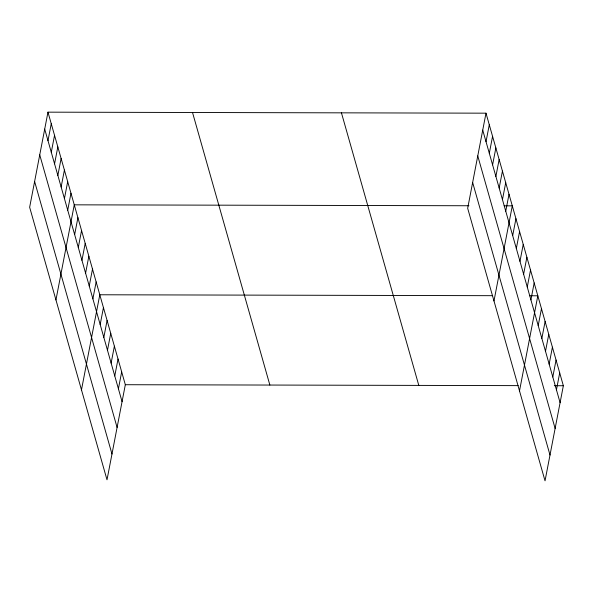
<?xml version="1.0" encoding="UTF-8"?>
<svg xmlns="http://www.w3.org/2000/svg" width="593" height="593" viewBox="0 0 593 593"><rect width="100%" height="100%" fill="white"/><g stroke="black" fill="none" stroke-linecap="round" stroke-linejoin="round"><path stroke-width="0.89" d="M47.966 112.159L29.65 207.261L107.007 479.826L125.323 384.716L47.966 112.159L485.993 113.174L563.35 385.739L545.034 480.841L467.677 208.284L485.993 113.174M47.989 140.674L51.25 123.737M51.28 152.26L54.541 135.323M54.563 163.838L57.825 146.908M57.855 175.424L61.116 158.494M61.138 187.01L64.4 170.072M64.429 198.596L67.691 181.658M67.721 210.174L70.975 193.244M55.95 299.932L74.266 204.83L468.93 205.749M74.651 234.613L77.913 217.675M78.298 247.459L81.56 230.521M81.945 260.305L85.207 243.375M85.592 273.158L88.854 256.22M89.239 286.004L92.501 269.074M92.886 298.857L96.148 281.92M81.478 389.875L99.794 294.773L492.65 295.685M100.18 324.556L103.441 307.619M103.827 337.402L107.088 320.472M107.474 350.255L110.735 333.318M111.121 363.101L114.382 346.171M114.768 375.955L118.029 359.017M118.415 388.8L121.676 371.863M486.023 141.697L489.284 124.76M489.307 153.276L492.568 136.346M492.598 164.861L495.859 147.931M495.881 176.447L499.143 159.51M499.173 188.033L502.434 171.095M502.456 199.611L505.718 182.681M505.747 211.197L509.009 194.267M493.984 300.955L512.293 205.845L504.161 205.83M512.678 235.629L515.94 218.698M516.325 248.482L519.587 231.544M519.972 261.328L523.234 244.398M523.619 274.181L526.88 257.243M527.266 287.027L530.527 270.097M530.913 299.88L534.174 282.943M519.505 390.898L537.821 295.788L529.69 295.774M538.207 325.572L541.468 308.642M541.854 338.425L545.115 321.488M545.501 351.271L548.762 334.341M549.148 364.124L552.409 347.187M552.795 376.97L556.056 360.04M556.442 389.823L559.703 372.886M125.323 384.716L518.178 385.628M554.314 385.717L563.35 385.739M482.732 130.112L560.088 402.669M477.765 155.907L555.122 428.465M472.651 182.488L550 455.046M341.442 112.84L418.799 385.398M192.517 112.492L269.867 385.05M44.705 129.089L122.062 401.646M39.738 154.884L117.088 427.449M34.616 181.465L111.973 454.023"/></g></svg>
